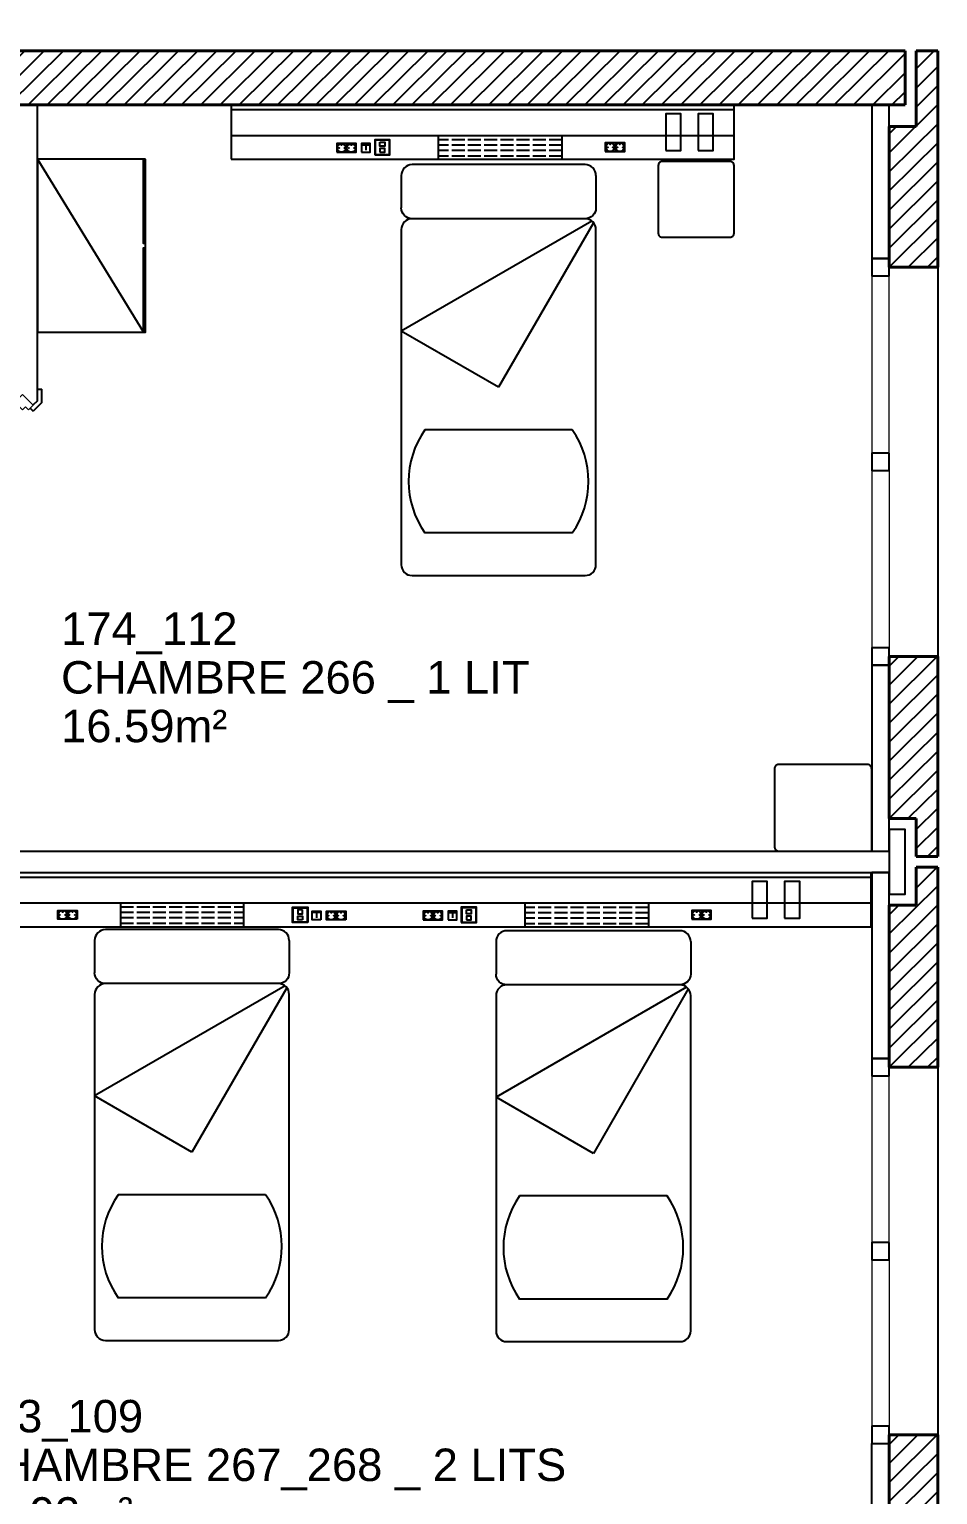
# Model space of a CAD drawing. Header units: millimetres. Extents: x -11 to 211, y -5 to 120.
# Drawn here: x 171.78 to 175.98, y 107.62 to 114.4 of the extents above; entities that cross this region are included whole.
import ezdxf

# ---------------------------------------------------------------- set-up
doc = ezdxf.new("R2010")
doc.units = ezdxf.units.MM
doc.header["$LTSCALE"] = 0.1
doc.header["$MEASUREMENT"] = 0
doc.linetypes.add('CONTINU', pattern=[0])
doc.layers.get('0').update_dxf_attribs({"linetype": 'CONTINUOUS'})
for name, color, linetype in [('400 Lits', 150, 'CONTINUOUS'), ('A_EQMP', 142, 'CONTINUOUS'), ('A_Etiqu_Local', 8, 'CONTINUOUS'), ('A_HACH_STRUC', 7, 'CONTINUOUS'), ('A_MUR_CLOIS', 7, 'CONTINU'), ('A_MURS_ALÈG', 7, 'CONTINU'), ('A_MURS_CLOI', 7, 'CONTINUOUS')]:
    doc.layers.add(name, color=color, linetype=linetype)
for name, color, linetype, lineweight in [('A_CHASS', 4, 'CONTINU', 0), ('A_MURS_STRU', 7, 'CONTINU', 40), ('A_PORTE', 8, 'CONTINU', 0), ('A_SANI', 5, 'CONTINU', 0)]:
    doc.layers.add(name, color=color, linetype=linetype, lineweight=lineweight)
doc.styles.add('Attribut', font='arial.ttf')

# ---------------------------------------------------------------- blocks, each defined once
blk = doc.blocks.new('BROCA2-G795')
at = {"layer": '400 Lits', "linetype": 'Continuous'}
for p, q in [((26.800032, 64.925613), (26.800032, 64.77562)), ((27.700033, 64.925613), (27.700033, 64.77562)), ((27.650034, 64.725616), (26.850031, 64.725616)), ((27.681177, 64.714729), (26.800032, 64.206001)), ((27.689146, 64.706757), (27.250032, 63.946186)), ((27.250032, 63.946186), (26.800032, 64.206001))]:
    blk.add_line(p, q, dxfattribs=at)
for points in [[(27.700033, 64.925613, 0.414214), (27.650034, 64.975613), (26.850031, 64.975616, 0.414214), (26.800031, 64.925613)], [(27.700033, 64.77562, -0.414213), (27.650034, 64.72562), (26.850031, 64.725616, -0.414214), (26.800031, 64.775619)], [(27.700033, 64.675613, 0.414214), (27.650034, 64.725613), (26.850031, 64.725616, 0.414214), (26.800031, 64.675613)], [(26.800032, 64.675888), (26.800032, 63.125614, 0.414213), (26.850031, 63.075614), (27.650034, 63.075611, 0.414213), (27.700034, 63.125614), (27.700033, 64.675888)]]:
    blk.add_lwpolyline(points, format="xyb", dxfattribs=at)
blk = doc.blocks.new('BROCA2-G882')
at = {"layer": '400 Lits', "linetype": 'Continuous'}
for p, q in [((28.550032, 64.925613), (28.550032, 64.77562)), ((29.450033, 64.925613), (29.450033, 64.77562)), ((29.400034, 64.725616), (28.600031, 64.725616)), ((29.431177, 64.714729), (28.550032, 64.206001)), ((29.439146, 64.706757), (29.000032, 63.946186)), ((29.000032, 63.946186), (28.550032, 64.206001))]:
    blk.add_line(p, q, dxfattribs=at)
for points in [[(29.450033, 64.925613, 0.414214), (29.400034, 64.975613), (28.600031, 64.975616, 0.414214), (28.550031, 64.925613)], [(29.450033, 64.77562, -0.414213), (29.400034, 64.72562), (28.600031, 64.725616, -0.414214), (28.550031, 64.775619)], [(29.450033, 64.675613, 0.414214), (29.400034, 64.725613), (28.600031, 64.725616, 0.414214), (28.550031, 64.675613)], [(28.550032, 64.675888), (28.550032, 63.125614, 0.414213), (28.600031, 63.075614), (29.400034, 63.075611, 0.414213), (29.450034, 63.125614), (29.450033, 64.675888)]]:
    blk.add_lwpolyline(points, format="xyb", dxfattribs=at)
blk = doc.blocks.new('BROCA2-G904')
at = {"layer": '400 Lits', "linetype": 'Continuous'}
for p, q in [((29.340822, 67.299042), (28.659243, 67.299042)), ((29.340822, 66.821945), (28.659243, 66.821945))]:
    blk.add_line(p, q, dxfattribs=at)
for start, end in [(145.008072, 214.992089), (325.007448, 34.99223)]:
    blk.add_arc((29.000032, 67.060493), 0.415985, start, end, dxfattribs=at)
blk = doc.blocks.new('BROCA2-G905')
at = {"layer": '400 Lits', "linetype": 'Continuous'}
for p, q in [((28.550032, 68.475204), (28.550032, 68.325211)), ((29.450033, 68.475204), (29.450033, 68.325211)), ((29.431177, 68.26432), (28.550032, 67.755592)), ((29.400034, 68.275208), (28.600031, 68.275208)), ((29.439146, 68.256348), (29.000032, 67.495781)), ((29.000032, 67.495781), (28.550032, 67.755592))]:
    blk.add_line(p, q, dxfattribs=at)
for points in [[(29.450033, 68.475204, 0.414214), (29.400034, 68.525204), (28.600031, 68.525208, 0.414214), (28.550031, 68.475204)], [(29.450033, 68.325211, -0.414213), (29.400034, 68.275211), (28.600031, 68.275208, -0.414214), (28.550031, 68.325211)], [(29.450033, 68.225204, 0.414214), (29.400034, 68.275204), (28.600031, 68.275208, 0.414214), (28.550031, 68.225204)], [(28.550032, 68.225479), (28.550032, 66.675209, 0.414213), (28.600031, 66.625209), (29.400034, 66.625206, 0.414213), (29.450034, 66.675209), (29.450033, 68.225479)]]:
    blk.add_lwpolyline(points, format="xyb", dxfattribs=at)
blk = doc.blocks.new('A_Etiqu_Local')
at = {"style": 'Attribut', "flags": 1}
for tag, p in [('CODE_HOPITAL', (-0.4463, 1.632)), ('CODE_SITE', (-0.4463, 1.407)), ('CODE_BATIMENT', (-0.4463, 1.182)), ('CODE_SECTEUR', (-0.4463, 0.957)), ('CODE_ETAGE', (-0.4463, 0.732)), ('NOM_NORMALISE', (-0.4463, -0.843)), ('SECTEUR_ACTIVITE', (-0.4463, -1.068)), ('SOUS_SECTEUR_ACTIVITE', (-0.4463, -1.293)), ('VOLUME', (-0.4463, -1.518)), ('SERVICE', (-0.4463, -1.743)), ('CODE_UG', (-0.4463, -1.968)), ('CODE_UA', (-0.4463, -2.193)), ('CODE_POLE', (-0.4463, -2.418)), ('OCCUPANT_EXTERNE', (-0.4463, -2.643)), ('DISPONIBILITE', (-0.4463, -2.868)), ('ACCES_HANDICAPES', (-0.4463, -3.093)), ('NATURE_SOL', (-0.4463, -3.318)), ('RISQUE_LABORATOIRE', (-0.4463, -3.543)), ('AMIANTE', (-0.4463, -3.768))]:
    blk.add_attdef(tag, p, '', height=0.15, dxfattribs=at)
at = {"layer": 'A_Etiqu_Local', "style": 'Attribut'}
for tag, p in [('CODE_PIECE', (-0.4463, 0.282)), ('NOM_USAGE', (-0.4463, 0.057)), ('SURFACE', (-0.4463, -0.168))]:
    blk.add_attdef(tag, p, '', height=0.15, dxfattribs=at)

msp = doc.modelspace()

# ---------------------------------------------------------------- hatches: boundary and pattern name
at = {"layer": 'A_EQMP'}
h = msp.add_hatch(dxfattribs=at)
h.set_pattern_fill('ACAD_ISO02W100', color=8, scale=0.005, angle=360, style=0)
h.set_pattern_definition([(360, (170.583404, 113.461543), (6e-18, 0.025), [0.06, -0.015])])
h.paths.add_polyline_path([(174.2429, 113.9057), (173.6729, 113.9057), (173.6729, 113.7957), (174.2429, 113.7957)])
h = msp.add_hatch(dxfattribs=at)
h.set_pattern_fill('ACAD_ISO02W100', color=8, scale=0.005, style=0)
h.set_pattern_definition([(180, (175.862102, 109.911633), (0, 0.025), [0.06, -0.015])])
h.paths.add_polyline_path([(172.2026, 110.3558), (172.7726, 110.3558), (172.7726, 110.2458), (172.2026, 110.2458)])
h = msp.add_hatch(dxfattribs=at)
h.set_pattern_fill('ACAD_ISO02W100', color=8, scale=0.005, style=0)
h.set_pattern_definition([(0, (170.983058, 109.911633), (0, 0.025), [0.06, -0.015])])
h.paths.add_polyline_path([(174.6426, 110.3558), (174.0726, 110.3558), (174.0726, 110.2458), (174.6426, 110.2458)])
at = {"layer": 'A_HACH_STRUC'}
h = msp.add_hatch(dxfattribs=at)
h.set_pattern_fill('ANSI31', color=8, scale=0.5, angle=359.76959, style=0)
h.paths.add_polyline_path([(160.0499, 113.8961), (159.5499, 113.8961), (159.5499, 114.3961), (160.0499, 114.3961)])
h.paths.add_polyline_path([(159.2999, 106.6962), (159.2999, 107.1962), (160.0499, 107.1962), (160.0499, 106.6962)])
h.paths.add_polyline_path([(167.2499, 106.6962), (166.7499, 106.6962), (166.7499, 107.1962), (167.2499, 107.1962)])
h.paths.add_polyline_path([(152.8499, 77.8962), (152.3499, 77.8962), (152.3499, 78.3962), (152.8499, 78.3962)])
h.paths.add_polyline_path([(159.5499, 77.8962), (159.3999, 77.8962), (159.3999, 78.3962), (160.0499, 78.3962), (160.0499, 77.8962)], flags=16)
h.paths.add_polyline_path([(174.4499, 107.1962), (174.4499, 106.6962), (173.9499, 106.6962), (173.9499, 107.1962)])
h.paths.add_polyline_path([(174.4499, 99.9962), (173.9499, 99.9962), (173.9499, 99.4962), (174.4499, 99.4962)])
h.paths.add_polyline_path([(159.4501, 92.3962), (159.4501, 92.6462), (160.1999, 92.6462), (160.1999, 92.3962)], flags=17)
h.paths.add_polyline_path([(159.4501, 92.3962), (159.4501, 92.6462)], flags=16)
h.paths.add_polyline_path([(159.4501, 92.9462), (159.4501, 92.6962)], flags=16)
h.paths.add_polyline_path([(159.4501, 92.9462), (159.4501, 92.6962), (160.1999, 92.6962), (160.1999, 92.9462)], flags=17)
h.paths.add_polyline_path([(160.0499, 85.5962), (160.0499, 85.0962), (159.5499, 85.0962), (159.5499, 85.5962)], flags=17)
h.paths.add_polyline_path([(152.8499, 85.5962), (152.8499, 85.0962), (152.3499, 85.0962), (152.3499, 85.5962)])
h.paths.add_polyline_path([(145.9999, 85.5962), (145.9999, 85.0962), (145.4999, 85.0962), (145.4999, 85.5962)])
h.paths.add_polyline_path([(145.9999, 78.3962), (145.9999, 77.8962), (145.4999, 77.8962), (145.4999, 78.3962)])
edge = h.paths.add_edge_path()
edge.add_line((166.3748, 85.3966), (166.3748, 85.2962))
edge.add_line((166.3748, 78.1965), (166.3748, 78.0962))
edge.add_line((167.0998, 85.2217), (167.0998, 85.4714))
edge.add_line((166.8749, 85.0963), (166.8749, 85.2217))
edge.add_line((167.0998, 85.2217), (166.8749, 85.2217))
edge.add_line((167.0998, 85.4714), (166.8749, 85.4714))
edge.add_line((166.8749, 85.5962), (166.8749, 85.4714))
edge.add_line((166.8749, 85.0962), (166.3748, 85.0962))
edge.add_line((166.3748, 85.0962), (166.3748, 85.2962))
edge.add_line((166.3748, 85.3966), (166.3748, 85.5962))
edge.add_line((166.3748, 85.5962), (166.8749, 85.5962))
edge.add_line((152.3749, 99.6216), (152.3749, 99.8713))
edge.add_line((152.3749, 99.6216), (152.5999, 99.6216))
edge.add_line((152.3749, 99.8713), (152.5999, 99.8713))
edge.add_line((152.5999, 99.9962), (152.5999, 99.8713))
edge.add_line((153.0999, 99.7965), (153.0999, 99.9962))
edge.add_line((153.0999, 99.9962), (152.5999, 99.9962))
edge.add_line((152.5999, 99.4962), (152.5999, 99.6216))
edge.add_line((152.5999, 99.4962), (153.0999, 99.4962))
edge.add_line((153.0999, 99.4962), (153.0999, 99.7965))
edge.add_line((167.0998, 78.0217), (167.0998, 78.2714))
edge.add_line((166.8749, 77.8962), (166.8749, 78.0217))
edge.add_line((167.0998, 78.0217), (166.8749, 78.0217))
edge.add_line((167.0998, 78.2714), (166.8749, 78.2714))
edge.add_line((166.8749, 78.3962), (166.8749, 78.2714))
edge.add_line((166.8749, 77.8962), (166.3748, 77.8962))
edge.add_line((166.3748, 77.8962), (166.3748, 78.0962))
edge.add_line((166.3748, 78.1965), (166.3748, 78.3962))
edge.add_line((166.3748, 78.3962), (166.8749, 78.3962))
h = msp.add_hatch(dxfattribs=at)
h.set_pattern_fill('ANSI31', color=8, scale=0.5, angle=359.76959, style=0)
h.set_pattern_definition([(44.7696, (168.799893, 113.296197), (-0.0440161, 0.04437154), [])])
h.paths.add_polyline_path([(175.8299, 114.2962), (168.8499, 114.2962), (168.8499, 113.4462), (168.7999, 113.4462), (168.7999, 113.2962), (169.0499, 113.2962), (169.0499, 114.0462), (175.8299, 114.0462)])
h = msp.add_hatch(dxfattribs=at)
h.set_pattern_fill('ANSI31', color=8, scale=0.5, angle=359.76959, style=0)
h.set_pattern_definition([(44.7696, (175.754916, 113.296365), (-0.044016, 0.0443715), [])])
h.paths.add_polyline_path([(175.9799, 114.2963), (175.8799, 114.2963), (175.8799, 113.9463), (175.7549, 113.9463), (175.7549, 113.2964), (175.9799, 113.2964)])
h = msp.add_hatch(dxfattribs=at)
h.set_pattern_fill('ANSI31', color=8, scale=0.5, angle=359.76959, style=0)
h.set_pattern_definition([(44.7696, (175.75491, 110.57119), (-0.044016, 0.0443715), [])])
h.paths.add_polyline_path([(175.9799, 111.4961), (175.7549, 111.4961), (175.7549, 110.7462), (175.8799, 110.7462), (175.8799, 110.5712), (175.9799, 110.5712)])
h = msp.add_hatch(dxfattribs=at)
h.set_pattern_fill('ANSI31', color=8, scale=0.5, angle=359.76959, style=0)
h.set_pattern_definition([(44.7696, (175.75491, 109.596307), (-0.044016, 0.0443715), [])])
h.paths.add_polyline_path([(175.9799, 110.5212), (175.8799, 110.5212), (175.8799, 110.3462), (175.7549, 110.3462), (175.7549, 109.6363), (175.7549, 109.5963), (175.9799, 109.5963)])
h = msp.add_hatch(dxfattribs=at)
h.set_pattern_fill('ANSI31', color=8, scale=0.5, angle=359.76959, style=0)
h.set_pattern_definition([(44.7696, (175.75491, 106.971166), (-0.044016, 0.0443715), [])])
h.paths.add_polyline_path([(175.9799, 107.896), (175.7549, 107.896), (175.7549, 107.1462), (175.8799, 107.1462), (175.8799, 106.9712), (175.9799, 106.9712)])

# ---------------------------------------------------------------- linework, layer by layer
at = {"layer": 'A_CHASS', "color": 8, "linetype": 'Continuous'}
for p, q in [((175.6749, 113.2562), (175.6749, 112.4361)), ((175.7549, 112.4361), (175.7549, 113.2562))]:
    msp.add_line(p, q, dxfattribs=at)
at = {"layer": 'A_CHASS', "color": 8}
for p, q in [((175.6749, 112.3561), (175.6749, 111.5361)), ((175.7549, 112.3561), (175.7549, 111.5361)), ((175.6749, 109.5563), (175.6749, 108.7862)), ((175.7549, 108.7862), (175.7549, 109.5563)), ((175.6749, 108.7062), (175.6749, 107.936)), ((175.7549, 108.7062), (175.7549, 107.936))]:
    msp.add_line(p, q, dxfattribs=at)
at = {"layer": 'A_EQMP', "color": 8}
for p, q in [((172.7141, 114.0258), (175.0397, 114.0258)), ((172.7141, 113.9057), (175.0397, 113.9057)), ((173.2466, 113.8673), (173.2466, 113.8273)), ((173.3206, 113.8624), (173.354, 113.8624)), ((174.4884, 113.8707), (174.4884, 113.8307)), ((171.8183, 113.7963), (172.3083, 112.9963)), ((171.2206, 110.4758), (175.6726, 110.4758)), ((171.2206, 110.3558), (175.6726, 110.3558)), ((171.9571, 110.3208), (171.9571, 110.2808)), ((173.1249, 110.3125), (173.0915, 110.3125)), ((173.1989, 110.3174), (173.1989, 110.2774)), ((173.6463, 110.3174), (173.6463, 110.2774)), ((173.7203, 110.3125), (173.7536, 110.3125)), ((174.8881, 110.3208), (174.8881, 110.2808))]:
    msp.add_line(p, q, dxfattribs=at)
for points in [[(172.7141, 113.7962), (175.0397, 113.7962), (175.0397, 114.0462), (172.7141, 114.0462)], [(174.7224, 113.8357), (174.7924, 113.8357), (174.7924, 114.0057), (174.7224, 114.0057)], [(174.8724, 113.8357), (174.9424, 113.8357), (174.9424, 114.0057), (174.8724, 114.0057)], [(173.2016, 113.8273), (173.2916, 113.8273), (173.2916, 113.8673), (173.2016, 113.8673)], [(173.3168, 113.8281), (173.3568, 113.8281), (173.3568, 113.8681), (173.3168, 113.8681)], [(173.3779, 113.8157), (173.4479, 113.8157), (173.4479, 113.8857), (173.3779, 113.8857)], [(173.3799, 113.8177), (173.4459, 113.8177), (173.4459, 113.8837), (173.3799, 113.8837)], [(173.4016, 113.8735), (173.4243, 113.8735), (173.4243, 113.8562), (173.4016, 113.8562)], [(174.4434, 113.8307), (174.5334, 113.8307), (174.5334, 113.8707), (174.4434, 113.8707)], [(172.3183, 113.7963), (171.8183, 113.7963), (171.8183, 112.9963), (172.3183, 112.9963)], [(173.4016, 113.8279), (173.4243, 113.8279), (173.4243, 113.8452), (173.4016, 113.8452)], [(171.2206, 110.2458), (175.6726, 110.2458), (175.6726, 110.4958), (171.2206, 110.4958)], [(175.1221, 110.2858), (175.1921, 110.2858), (175.1921, 110.4558), (175.1221, 110.4558)], [(175.2721, 110.2858), (175.3421, 110.2858), (175.3421, 110.4558), (175.2721, 110.4558)], [(173.0676, 110.2658), (172.9976, 110.2658), (172.9976, 110.3358), (173.0676, 110.3358)], [(173.0656, 110.2678), (172.9996, 110.2678), (172.9996, 110.3338), (173.0656, 110.3338)], [(173.0439, 110.3236), (173.0212, 110.3236), (173.0212, 110.3063), (173.0439, 110.3063)], [(173.7776, 110.2658), (173.8476, 110.2658), (173.8476, 110.3358), (173.7776, 110.3358)], [(173.7796, 110.2678), (173.8456, 110.2678), (173.8456, 110.3338), (173.7796, 110.3338)], [(173.8013, 110.3236), (173.8239, 110.3236), (173.8239, 110.3063), (173.8013, 110.3063)], [(172.0021, 110.2808), (171.9121, 110.2808), (171.9121, 110.3208), (172.0021, 110.3208)], [(173.0439, 110.278), (173.0212, 110.278), (173.0212, 110.2953), (173.0439, 110.2953)], [(173.1287, 110.2782), (173.0887, 110.2782), (173.0887, 110.3182), (173.1287, 110.3182)], [(173.2439, 110.2774), (173.1539, 110.2774), (173.1539, 110.3174), (173.2439, 110.3174)], [(173.6013, 110.2774), (173.6913, 110.2774), (173.6913, 110.3174), (173.6013, 110.3174)], [(173.7165, 110.2782), (173.7565, 110.2782), (173.7565, 110.3182), (173.7165, 110.3182)], [(173.8013, 110.278), (173.8239, 110.278), (173.8239, 110.2953), (173.8013, 110.2953)], [(174.8431, 110.2808), (174.9331, 110.2808), (174.9331, 110.3208), (174.8431, 110.3208)]]:
    msp.add_lwpolyline(points, close=True, dxfattribs=at)
for points in [[(173.3366, 113.8624), (173.3366, 113.8376)], [(173.6729, 113.7957), (173.6729, 113.9057)], [(174.2429, 113.9057), (174.2429, 113.7957)], [(172.3183, 113.4063), (172.3083, 113.4063), (172.3083, 113.7963)], [(172.3083, 112.9963), (172.3083, 113.3863), (172.3183, 113.3863)], [(172.2026, 110.3558), (172.2026, 110.2458)], [(172.7726, 110.2458), (172.7726, 110.3558)], [(174.0726, 110.2458), (174.0726, 110.3558)], [(174.6426, 110.3558), (174.6426, 110.2458)], [(173.1089, 110.3125), (173.1089, 110.2877)], [(173.7363, 110.3125), (173.7363, 110.2877)]]:
    msp.add_lwpolyline(points, dxfattribs=at)
msp.add_lwpolyline([(174.7059, 113.4345), (175.0207, 113.4345, 0.414214), (175.0383, 113.4521), (175.0383, 113.7668, 0.414214), (175.0207, 113.7845), (174.7059, 113.7845, 0.414214), (174.6883, 113.7668), (174.6883, 113.4521, 0.414214)], format="xyb", close=True, dxfattribs=at)
at = {"layer": 'A_EQMP', "color": 8, "linetype": 'Continuous'}
msp.add_lwpolyline([(175.6749, 110.5962), (175.6749, 110.9762, 0.414214), (175.6549, 110.9962), (175.2449, 110.9962, 0.414214), (175.2249, 110.9762), (175.2249, 110.6162, 0.414213), (175.2449, 110.5962), (175.6749, 110.5962)], format="xyb", dxfattribs=at)
at = {"layer": 'A_EQMP', "color": 8}
for centre, radius in [((173.2241, 113.8473), 0.02), ((173.2124, 113.8473), 0.000725), ((173.2239, 113.8608), 0.000725), ((173.2375, 113.8473), 0.000725), ((173.2691, 113.8473), 0.02), ((173.2574, 113.8473), 0.000725), ((173.2689, 113.8608), 0.000725), ((173.2825, 113.8473), 0.000725), ((174.4659, 113.8507), 0.02), ((174.4542, 113.8507), 0.000725), ((174.4656, 113.8642), 0.000725), ((174.4793, 113.8507), 0.000725), ((174.5109, 113.8507), 0.02), ((174.4992, 113.8507), 0.000725), ((174.5106, 113.8642), 0.000725), ((174.5243, 113.8507), 0.000725), ((171.9346, 110.3008), 0.02), ((171.9212, 110.3008), 0.000725), ((171.9349, 110.3143), 0.000725), ((171.9464, 110.3008), 0.000725), ((171.9796, 110.3008), 0.02), ((171.9662, 110.3008), 0.000725), ((171.9799, 110.3143), 0.000725), ((171.9914, 110.3008), 0.000725), ((173.1764, 110.2974), 0.02), ((173.163, 110.2974), 0.000725), ((173.1766, 110.3109), 0.000725), ((173.1881, 110.2974), 0.000725), ((173.2214, 110.2974), 0.02), ((173.208, 110.2974), 0.000725), ((173.2216, 110.3109), 0.000725), ((173.2331, 110.2974), 0.000725), ((173.6238, 110.2974), 0.02), ((173.612, 110.2974), 0.000725), ((173.6235, 110.3109), 0.000725), ((173.6372, 110.2974), 0.000725), ((173.6688, 110.2974), 0.02), ((173.657, 110.2974), 0.000725), ((173.6685, 110.3109), 0.000725), ((173.6822, 110.2974), 0.000725), ((174.8656, 110.3008), 0.02), ((174.8538, 110.3008), 0.000725), ((174.8653, 110.3143), 0.000725), ((174.879, 110.3008), 0.000725), ((174.9106, 110.3008), 0.02), ((174.8988, 110.3008), 0.000725), ((174.9103, 110.3143), 0.000725), ((174.924, 110.3008), 0.000725)]:
    msp.add_circle(centre, radius, dxfattribs=at)
at = {"layer": 'A_MUR_CLOIS', "color": 8, "linetype": 'Continuous'}
for p, q in [((171.8183, 112.6784), (171.8183, 114.0461)), ((171.8183, 112.7319), (171.8383, 112.7319)), ((171.8383, 112.6701), (171.8383, 112.7319)), ((171.7844, 112.6445), (171.7985, 112.6304)), ((171.8183, 112.6784), (171.7975, 112.6576)), ((171.8383, 112.6701), (171.7985, 112.6304)), ((169.593, 110.4961), (175.7549, 110.4965))]:
    msp.add_line(p, q, dxfattribs=at)
at = {"layer": 'A_MUR_CLOIS', "color": 8}
for points in [[(175.7549, 114.0462), (175.6749, 114.0462), (175.6749, 113.3362), (175.7549, 113.3362)], [(175.7549, 111.4561), (175.6749, 111.4561), (175.6749, 110.5962), (175.7549, 110.5962)], [(175.7549, 110.4962), (175.6749, 110.4962), (175.6749, 109.6363), (175.7549, 109.6363)]]:
    msp.add_lwpolyline(points, close=True, dxfattribs=at)
at = {"layer": 'A_MUR_CLOIS', "color": 8, "linetype": 'Continuous'}
for points in [[(175.7549, 113.3362), (175.6749, 113.3362), (175.6749, 113.2562), (175.7549, 113.2562)], [(175.7549, 112.4361), (175.6749, 112.4361), (175.6749, 112.3561), (175.7549, 112.3561)], [(175.7549, 111.5361), (175.6749, 111.5361), (175.6749, 111.4561), (175.7549, 111.4561)], [(175.7549, 109.6363), (175.6749, 109.6363), (175.6749, 109.5563), (175.7549, 109.5563)], [(175.7549, 108.7862), (175.6749, 108.7862), (175.6749, 108.7062), (175.7549, 108.7062)], [(175.7549, 107.936), (175.6749, 107.936), (175.6749, 107.856), (175.7549, 107.856)]]:
    msp.add_lwpolyline(points, close=True, dxfattribs=at)
for points in [[(175.7549, 110.6962), (175.7549, 110.3962), (175.8299, 110.3962), (175.8299, 110.6962), (175.7549, 110.6962)], [(169.4499, 110.5962), (175.7549, 110.5962)]]:
    msp.add_lwpolyline(points, dxfattribs=at)
at = {"layer": 'A_MURS_ALÈG', "color": 8, "ltscale": 200}
for p, q in [((175.9799, 113.2964), (175.9799, 111.4961)), ((175.9799, 109.5963), (175.9799, 107.896))]:
    msp.add_line(p, q, dxfattribs=at)
at = {"layer": 'A_MURS_CLOI', "color": 8}
msp.add_lwpolyline([(175.7549, 107.856), (175.7549, 107.0462), (175.6749, 107.0462), (175.6749, 107.856)], close=True, dxfattribs=at)
at = {"layer": 'A_MURS_STRU', "color": 8, "linetype": 'Continuous'}
for p, q in [((168.8499, 114.2962), (175.8299, 114.2962)), ((175.8299, 114.2962), (175.8299, 114.0462)), ((175.8799, 114.2963), (175.8799, 113.9463)), ((175.9799, 114.2963), (175.8799, 114.2963)), ((175.9799, 114.2963), (175.9799, 113.2964)), ((175.8299, 114.0462), (169.0499, 114.0462)), ((175.8799, 113.9463), (175.7549, 113.9463)), ((175.9799, 113.2964), (175.7549, 113.2964)), ((175.9799, 111.4961), (175.7549, 111.4961)), ((175.9799, 110.5712), (175.9799, 111.4961)), ((175.8799, 110.7462), (175.7549, 110.7462)), ((175.8799, 110.5712), (175.8799, 110.7462)), ((175.9799, 110.5712), (175.8799, 110.5712)), ((175.8799, 110.5212), (175.8799, 110.3462)), ((175.9799, 110.5212), (175.8799, 110.5212)), ((175.9799, 110.5212), (175.9799, 109.5963)), ((175.8799, 110.3462), (175.7549, 110.3462)), ((175.7549, 110.3462), (175.7549, 109.5963)), ((175.9799, 109.5963), (175.7549, 109.5963)), ((175.7549, 107.1462), (175.7549, 107.896)), ((175.9799, 107.896), (175.7549, 107.896)), ((175.9799, 106.9712), (175.9799, 107.896))]:
    msp.add_line(p, q, dxfattribs=at)
at = {"layer": 'A_MURS_STRU', "color": 8}
for p, q in [((175.7549, 113.9463), (175.7549, 113.2964)), ((175.7549, 110.7462), (175.7549, 111.4961))]:
    msp.add_line(p, q, dxfattribs=at)
at = {"layer": 'A_PORTE', "color": 8}
msp.add_lwpolyline([(171.7978, 112.6573), (171.7766, 112.636), (171.7624, 112.6502), (171.7483, 112.636), (171.7129, 112.6714), (171.7483, 112.7068), (171.7978, 112.6573)], dxfattribs=at)
at = {"layer": 'A_SANI', "color": 8, "linetype": 'Continuous'}
msp.add_line((175.7549, 110.7462), (175.7549, 111.4961), dxfattribs=at)

# ---------------------------------------------------------------- block references
at = {"layer": 'A_EQMP', "color": 8}
for name, p in [('BROCA2-G905', (144.9499, 45.245)), ('BROCA2-G904', (144.9499, 45.245)), ('BROCA2-G795', (145.2819, 45.2574)), ('BROCA2-G882', (145.388, 45.2517)), ('BROCA2-G904', (143.5319, 41.7078)), ('BROCA2-G904', (145.388, 41.7021))]:
    msp.add_blockref(name, p, dxfattribs=at)
at = {"layer": 'A_Etiqu_Local', "color": 8}
ref = msp.add_blockref('A_Etiqu_Local', (172.3737, 111.2674), dxfattribs=at)
ref.add_attrib('CODE_PIECE', '174_112', (171.9273, 111.5493), dxfattribs={"height": 0.15, "style": 'Attribut'})
ref.add_attrib('NOM_USAGE', 'CHAMBRE 266 _ 1 LIT', (171.9273, 111.3243), dxfattribs={"height": 0.15, "style": 'Attribut'})
ref.add_attrib('SURFACE', '16.59m²', (171.9273, 111.0993), dxfattribs={"height": 0.15, "style": 'Attribut'})
ref = msp.add_blockref('A_Etiqu_Local', (171.9372, 107.6257), dxfattribs=at)
ref.add_attrib('CODE_PIECE', '173_109', (171.4909, 107.9077), dxfattribs={"height": 0.15, "style": 'Attribut'})
ref.add_attrib('NOM_USAGE', 'CHAMBRE 267_268 _ 2 LITS', (171.4909, 107.6827), dxfattribs={"height": 0.15, "style": 'Attribut'})
ref.add_attrib('SURFACE', '17.92m²', (171.4909, 107.4577), dxfattribs={"height": 0.15, "style": 'Attribut'})

doc.saveas('drawing.dxf')
